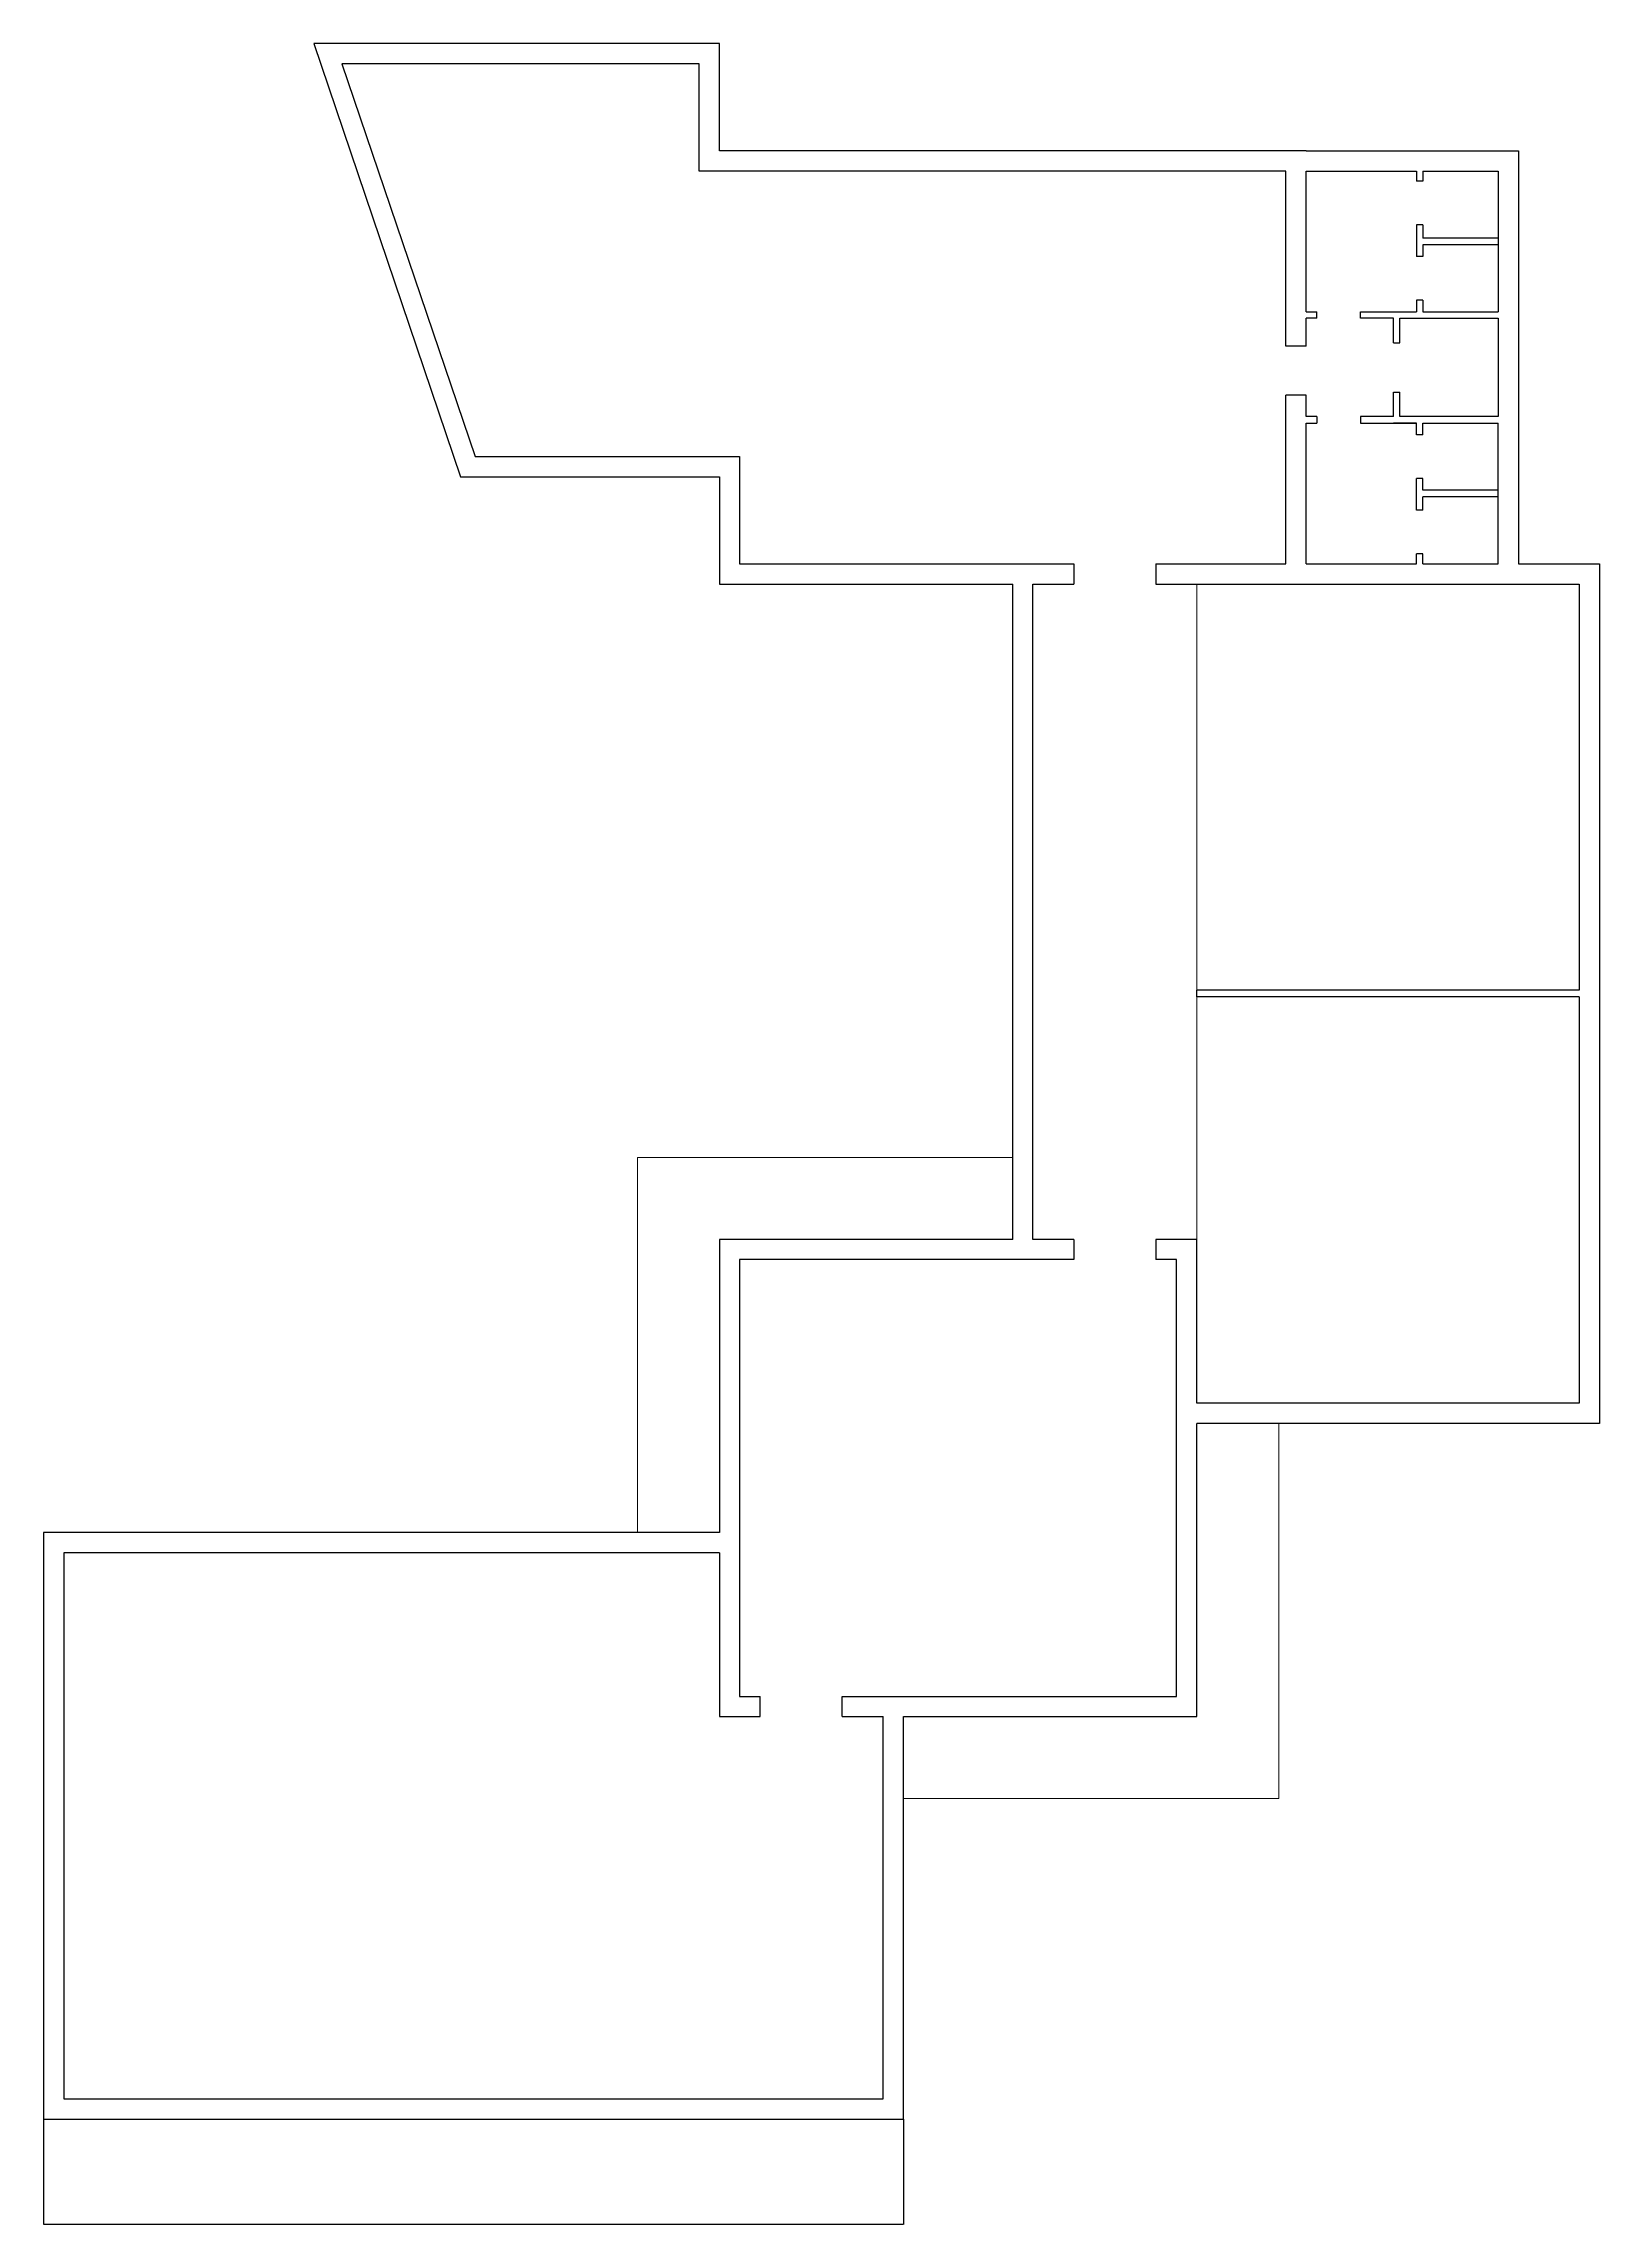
# Model space of a CAD drawing. Header units: millimetres. Extents: x 13646 to 42126, y -36053 to 3879.
import ezdxf

# ---------------------------------------------------------------- set-up
doc = ezdxf.new("R2010")
doc.units = ezdxf.units.MM
for name, color, linetype, lineweight in [('proiezione', 5, 'Continuous', 18), ('proiezioni leggere', 250, 'Continuous', 0), ('sezione', 1, 'Continuous', 30)]:
    doc.layers.add(name, color=color, linetype=linetype, lineweight=lineweight)
doc.styles.get("Standard").update_dxf_attribs({"font": 'arial.ttf'})
doc.dimstyles.new('ISO-25', dxfattribs={"dimtxt": 2.5, "dimasz": 2.5, "dimexe": 1.25, "dimexo": 0.625, "dimtad": 1, "dimtxsty": 'Standard', "dimcen": 2.5, "dimadec": 0, "dimazin": 0, "dimtfac": 1, "dimtmove": 0, "dimatfit": 3, "dimfxl": 1, "dimarcsym": 0})

# ---------------------------------------------------------------- blocks, each defined once
blk = doc.blocks.new('*D3')
at = {"layer": 'Defpoints', "color": 0, "transparency": 16777216}
for p in [(13646, -34126), (29386, -34126), (29386, -36052)]:
    blk.add_point(p, dxfattribs=at)
at = {"layer": 'sezione', "color": 0, "lineweight": -2, "transparency": 16777216}
for p, q in [((13646, -34127), (13646, -36053)), ((29386, -34127), (29386, -36053)), ((13648, -36052), (29383, -36052))]:
    blk.add_line(p, q, dxfattribs=at)
at = {"layer": 'sezione', "color": 0, "transparency": 16777216}
for points in [[(13648, -36052), (13648, -36052), (13646, -36052)], [(29383, -36052), (29383, -36052), (29386, -36052)]]:
    blk.add_solid(points, dxfattribs=at)
at = {"layer": 'sezione', "color": 0, "transparency": 16777216, "insert": (21516, -36050), "char_height": 2.5, "attachment_point": 5}
blk.add_mtext('15740', dxfattribs=at)

msp = doc.modelspace()

# ---------------------------------------------------------------- linework, layer by layer
at = {"layer": 'proiezione'}
msp.add_lwpolyline([(34755.594, -18016.098), (34755.594, -6016.098)], dxfattribs=at)
at = {"layer": 'proiezioni leggere'}
for points in [[(31385.594, -16516.098), (24515.594, -16516.098), (24515.594, -23386.098)], [(29385.594, -28256.098), (36255.594, -28256.098), (36255.594, -21386.098)]]:
    msp.add_lwpolyline(points, dxfattribs=at)
at = {"layer": 'sezione'}
for p, q in [((38355.594, -2951.098), (38355.594, -2501.098)), ((38775.594, -3071.098), (38355.594, -3071.098)), ((32505.594, -5646.098), (32505.594, -6016.098)), ((34005.594, -5646.098), (34005.594, -6016.098)), ((41755.594, -13456.098), (34755.594, -13456.098)), ((41755.594, -13576.098), (34755.594, -13576.098)), ((32505.594, -18016.098), (32505.594, -18386.098)), ((34005.594, -18016.098), (34005.594, -18386.098)), ((26765.594, -26756.098), (26765.594, -26386.098)), ((28265.594, -26756.098), (28265.594, -26386.098))]:
    msp.add_line(p, q, dxfattribs=at)
for points in [[(36755.594, 1913.902), (26015.594, 1913.902), (26015.594, 3878.902), (18590.931, 3878.902), (21280.019, -4051.098), (26015.594, -4051.098), (26015.594, -6016.098), (31385.594, -6016.098)], [(36385.594, -1661.098), (36385.594, 1543.902), (25645.594, 1543.902), (25645.594, 3508.902), (19107.094, 3508.902), (21545.246, -3681.098), (26385.594, -3681.098), (26385.594, -5646.098), (31385.594, -5646.098)], [(36755.594, 1913.902), (40645.594, 1913.902)], [(40645.594, 1913.902), (40645.594, -5646.098)], [(36755.594, 1543.902), (38775.594, 1543.902)], [(36755.594, -1031.098), (36755.594, 1543.902)], [(38775.594, 1543.902), (38775.594, 1360.152)], [(38895.594, 1360.152), (38775.594, 1360.152)], [(38895.594, 1543.902), (38895.594, 1360.152)], [(38895.594, 1543.902), (40275.594, 1543.902)], [(40275.594, 1543.902), (40275.594, -1031.098)], [(38895.594, 560.152), (38775.594, 560.152)], [(38775.594, 560.152), (38775.594, -17.348)], [(38895.594, 560.152), (38895.594, 316.402)], [(40275.594, 316.402), (38895.594, 316.402)], [(40275.594, 196.402), (38895.594, 196.402)], [(38895.594, 196.402), (38895.594, -17.348)], [(38895.594, -17.348), (38775.594, -17.348)], [(36755.594, -1031.098), (36955.594, -1031.098)], [(36955.594, -1151.098), (36755.594, -1151.098)], [(36755.594, -1661.098), (36755.594, -1151.098)], [(36955.594, -1151.098), (36955.594, -1031.098)], [(37755.594, -1151.098), (37755.594, -1031.098)], [(37755.594, -1031.098), (38775.594, -1031.098)], [(38355.594, -1151.098), (37755.594, -1151.098)], [(38355.594, -1601.098), (38355.594, -1151.098)], [(38475.594, -1151.098), (40275.594, -1151.098), (40275.594, -2951.098), (38475.594, -2951.098), (38475.594, -2501.098)], [(38475.594, -1601.098), (38475.594, -1151.098)], [(38895.594, -817.348), (38775.594, -817.348)], [(38775.594, -817.348), (38775.594, -1031.098)], [(38895.594, -817.348), (38895.594, -1031.098)], [(38895.594, -1031.098), (40275.594, -1031.098)], [(36755.594, -1661.098), (36385.594, -1661.098)], [(38355.594, -1601.098), (38475.594, -1601.098)], [(36385.594, -5646.098), (36385.594, -2561.098)], [(36755.594, -2561.098), (36385.594, -2561.098)], [(36755.594, -2951.098), (36755.594, -2561.098)], [(38355.594, -2501.098), (38475.594, -2501.098)], [(36955.594, -2951.098), (36755.594, -2951.098)], [(36755.594, -5646.098), (36755.594, -3071.098)], [(36755.594, -3071.098), (36955.594, -3071.098)], [(36955.594, -2951.098), (36955.594, -3071.098)], [(38355.594, -2951.098), (37755.594, -2951.098)], [(37755.594, -2951.098), (37755.594, -3071.098)], [(37755.594, -3071.098), (38775.594, -3071.098)], [(38775.594, -3284.848), (38775.594, -3071.098)], [(38895.594, -3071.098), (40275.594, -3071.098)], [(38895.594, -3284.848), (38895.594, -3071.098)], [(40275.594, -5646.098), (40275.594, -3071.098)], [(38895.594, -3284.848), (38775.594, -3284.848)], [(38775.594, -4662.348), (38775.594, -4084.848)], [(38895.594, -4084.848), (38775.594, -4084.848)], [(38895.594, -4298.598), (38895.594, -4084.848)], [(40275.594, -4298.598), (38895.594, -4298.598)], [(38895.594, -4662.348), (38775.594, -4662.348)], [(40275.594, -4418.598), (38895.594, -4418.598)], [(38895.594, -4662.348), (38895.594, -4418.598)], [(38775.594, -5646.098), (38775.594, -5462.348)], [(38895.594, -5462.348), (38775.594, -5462.348)], [(38895.594, -5646.098), (38895.594, -5462.348)], [(31385.594, -5646.098), (32505.594, -5646.098)], [(34005.594, -5646.098), (36385.594, -5646.098)], [(40645.594, -5646.098), (42125.594, -5646.098), (42125.594, -21386.098), (34755.594, -21386.098)], [(36755.594, -5646.098), (38775.594, -5646.098)], [(38895.594, -5646.098), (40275.594, -5646.098)], [(31385.594, -18016.098), (31385.594, -6016.098)], [(31755.594, -6016.098), (32505.594, -6016.098)], [(31755.594, -18016.098), (31755.594, -6016.098)], [(34005.594, -6016.098), (41755.594, -6016.098), (41755.594, -13456.098)], [(34755.594, -13576.098), (34755.594, -13456.098)], [(41755.594, -13576.098), (41755.594, -21016.098), (34755.594, -21016.098)], [(31385.594, -18016.098), (26015.594, -18016.098), (26015.594, -23386.098)], [(32505.594, -18016.098), (31755.594, -18016.098)], [(34755.594, -21016.098), (34755.594, -18016.098), (34005.594, -18016.098)], [(32505.594, -18386.098), (26385.594, -18386.098), (26385.594, -26386.098), (26765.594, -26386.098)], [(28265.594, -26386.098), (34385.594, -26386.098), (34385.594, -18386.098), (34005.594, -18386.098)], [(29385.594, -26756.098), (34755.594, -26756.098), (34755.594, -21386.098)], [(26015.594, -23386.098), (13645.594, -23386.098), (13645.594, -34126.098), (29385.594, -34126.098), (29385.594, -26756.098)], [(14015.594, -23756.098), (14015.594, -33756.098), (29015.594, -33756.098), (29015.594, -26756.098)], [(26015.594, -23756.098), (14015.594, -23756.098)], [(26015.594, -23756.098), (26015.594, -26756.098), (26765.594, -26756.098)], [(28265.594, -26756.098), (29015.594, -26756.098)]]:
    msp.add_lwpolyline(points, dxfattribs=at)

# ---------------------------------------------------------------- dimensions: what is measured, and where the dimension line sits
dim = msp.add_aligned_dim(p1=(13645.594, -34126.098), p2=(29385.594, -34126.098), distance=-1925.849, dimstyle='ISO-25', dxfattribs=at)
dim.commit()
dim.dimension.update_dxf_attribs({"geometry": '*D3', "text_midpoint": (21515.594, -36050.045)})

doc.saveas('drawing.dxf')
